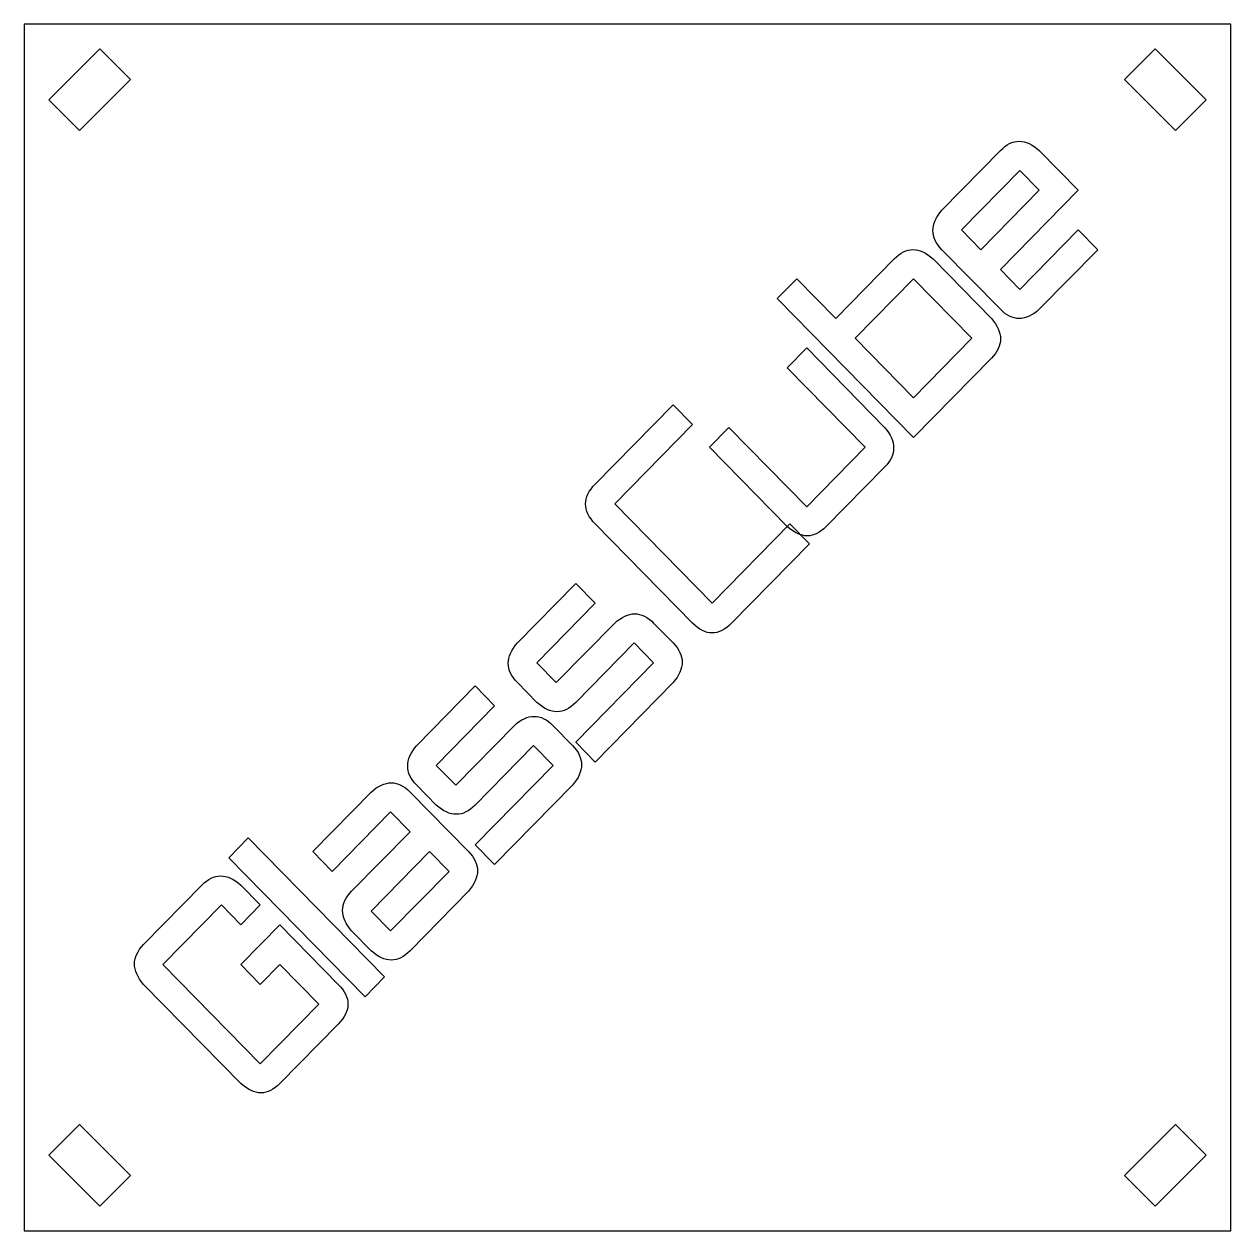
# Model space of a CAD drawing. Extents: x 0 to 100, y -100 to 0.
import ezdxf

# ---------------------------------------------------------------- set-up
doc = ezdxf.new("R2010")
doc.units = 0
doc.layers.add('area_engraving', color=7, linetype='CONTINUOUS')
doc.layers.add('cutting', color=7, linetype='CONTINUOUS')

msp = doc.modelspace()

# ---------------------------------------------------------------- linework, layer by layer
at = {"layer": 'area_engraving', "color": 7}
for points in [[(76.061078, -15.407915), (80.901171, -10.473746)], [(84.127912, -10.47376), (87.354629, -13.763194)], [(87.354629, -13.763194), (80.901173, -20.342085), (82.514531, -21.986802), (87.354623, -17.052633), (88.968001, -18.697369), (84.127908, -23.631538)], [(80.901165, -23.631526), (76.06109, -18.697375)], [(80.161043, -27.675506), (73.707584, -34.254399), (62.414038, -22.741342), (64.027402, -21.096619), (67.254119, -24.386053), (72.094213, -19.451883)], [(75.320954, -19.451896), (80.16103, -24.386048)], [(63.235579, -41.640474), (56.782127, -35.061587), (58.395491, -33.416864), (64.848944, -39.995751), (69.689036, -35.061583), (63.235583, -28.482696), (64.848947, -26.837974), (71.3024, -33.416861)], [(47.328313, -38.120284), (53.781772, -31.541391), (55.39513, -33.186108), (48.941672, -39.765001), (57.008483, -47.988605), (63.461941, -41.409712), (65.075318, -43.054448)], [(71.302413, -36.706319), (66.462321, -41.640487)], [(55.395119, -49.633328), (47.328308, -41.409724)], [(65.075318, -43.054448), (58.62186, -49.633341)], [(40.873332, -51.279598), (45.713424, -46.345429), (47.326801, -47.990165), (42.486709, -52.924334), (44.100068, -54.569051), (48.94016, -49.634882)], [(52.166883, -49.634877), (53.780241, -51.279594)], [(53.780254, -54.569052), (47.326798, -61.147943), (45.713421, -59.503207), (52.166877, -52.924317), (50.553518, -51.279599), (45.713426, -56.213768)], [(32.534018, -59.781001), (37.374112, -54.846831), (38.987489, -56.491567), (34.147395, -61.425737), (35.760754, -63.070454), (40.600848, -58.136284)], [(42.486704, -56.213773), (40.873345, -54.569056)], [(43.827571, -58.136278), (45.440929, -59.780995)], [(45.440942, -63.070454), (38.987484, -69.649347), (37.374107, -68.004611), (43.827565, -61.425718), (42.214206, -59.781001), (37.374112, -64.715171)], [(27.142091, -71.856636), (31.982183, -66.922468), (30.368824, -65.277751), (25.528732, -70.211919), (23.915355, -68.567183), (28.755447, -63.633015)], [(31.982188, -63.633028), (36.822264, -68.56718)], [(34.14739, -64.715177), (32.534031, -63.07046)], [(9.89322, -76.282995), (14.733312, -71.348827)], [(17.960035, -71.348821), (19.573393, -72.993538), (17.960029, -74.638261), (16.346671, -72.993544), (11.506579, -77.927712), (19.57339, -86.151316), (24.413482, -81.217148), (21.186765, -77.927714), (19.573401, -79.572437), (17.960042, -77.92772), (21.186771, -74.638274), (26.026846, -79.572426)], [(36.822277, -71.856638), (31.982185, -76.790806)], [(28.755443, -76.790793), (27.142085, -75.146076)], [(17.960026, -87.796039), (9.893214, -79.572435)], [(26.026859, -82.861884), (21.186767, -87.796052)]]:
    msp.add_lwpolyline(points, dxfattribs=at)
for points in [[(84.127906, -13.763199), (82.514548, -12.118482), (77.674456, -17.05265), (79.287814, -18.697367), (84.127906, -13.763199)], [(78.547666, -26.03077), (73.70759, -21.096619), (68.867496, -26.030789), (73.707571, -30.96494), (78.547666, -26.03077)], [(29.864391, -78.949763), (28.251027, -80.594485), (16.957481, -69.081428), (18.570845, -67.436705), (29.864391, -78.949763)], [(35.2089, -70.211902), (33.595541, -68.567185), (28.755449, -73.501353), (30.368808, -75.14607), (35.2089, -70.211902)]]:
    msp.add_lwpolyline(points, close=True, dxfattribs=at)
for points in [[(80.901171, -10.473746), (81.901457, -9.454018), (82.977038, -9.454022), (84.127912, -10.47376)], [(76.06109, -18.697375), (75.060797, -17.67764), (75.060793, -16.581153), (76.061078, -15.407915)], [(72.094213, -19.451883), (73.094498, -18.432156), (74.170078, -18.43216), (75.320954, -19.451896)], [(84.127908, -23.631538), (82.977039, -24.651265), (81.901458, -24.651261), (80.901165, -23.631526)], [(80.16103, -24.386048), (81.161323, -25.559293), (81.161328, -26.655779), (80.161043, -27.675506)], [(71.3024, -33.416861), (72.302695, -34.590104), (72.302699, -35.686591), (71.302413, -36.706319)], [(47.328308, -41.409724), (46.252736, -40.313246), (46.252737, -39.216766), (47.328313, -38.120284)], [(66.462321, -41.640487), (65.462034, -42.660216), (64.386454, -42.660212), (63.235579, -41.640474)], [(48.94016, -49.634882), (50.080269, -48.604188), (51.155843, -48.604186), (52.166883, -49.634877)], [(58.62186, -49.633341), (57.546284, -50.729823), (56.470704, -50.729818), (55.395119, -49.633328)], [(40.873345, -54.569056), (39.873052, -53.549321), (39.873048, -52.452835), (40.873332, -51.279598)], [(53.780241, -51.279594), (54.780534, -52.299329), (54.780538, -53.395815), (53.780254, -54.569052)], [(45.713426, -56.213768), (44.71314, -57.233496), (43.637566, -57.233498), (42.486704, -56.213773)], [(40.600848, -58.136284), (41.740957, -57.105589), (42.816531, -57.105587), (43.827571, -58.136278)], [(32.534031, -63.07046), (31.533739, -62.050725), (31.533734, -60.954238), (32.534018, -59.781001)], [(45.440929, -59.780995), (46.441222, -60.80073), (46.441226, -61.897216), (45.440942, -63.070454)], [(28.755447, -63.633015), (29.906315, -62.613289), (30.981896, -62.613293), (31.982188, -63.633028)], [(37.374112, -64.715171), (36.373827, -65.734898), (35.298253, -65.7349), (34.14739, -64.715177)], [(36.822264, -68.56718), (37.822557, -69.586915), (37.822561, -70.683401), (36.822277, -71.856638)], [(14.733312, -71.348827), (15.733599, -70.329098), (16.809173, -70.329097), (17.960035, -71.348821)], [(27.142085, -75.146076), (26.141802, -73.972845), (26.141804, -72.876365), (27.142091, -71.856636)], [(9.893214, -79.572435), (8.892932, -78.399204), (8.892934, -77.302724), (9.89322, -76.282995)], [(31.982185, -76.790806), (30.981898, -77.810535), (29.906318, -77.810531), (28.755443, -76.790793)], [(26.026846, -79.572426), (27.102431, -80.668916), (27.102435, -81.765402), (26.026859, -82.861884)], [(21.186767, -87.796052), (20.18648, -88.815781), (19.1109, -88.815777), (17.960026, -87.796039)]]:
    msp.add_open_spline(points, degree=3, dxfattribs=at)
at = {"layer": 'cutting', "color": 7}
for points in [[(100.000001, -0.000004), (0, -0.000004), (0, -99.999989), (100.000001, -99.999989)], [(8.825108, -4.583699), (4.580393, -8.824281), (2.036053, -6.277455), (6.280766, -2.036872)], [(91.174895, -4.583699), (95.419606, -8.824281), (97.963948, -6.277455), (93.719232, -2.036872)], [(8.825108, -95.416295), (4.580393, -91.175712), (2.036053, -93.722538), (6.280766, -97.963121)], [(95.419606, -91.175712), (91.174895, -95.416295), (93.719232, -97.963121), (97.963948, -93.722538)]]:
    msp.add_lwpolyline(points, close=True, dxfattribs=at)

doc.saveas('drawing.dxf')
